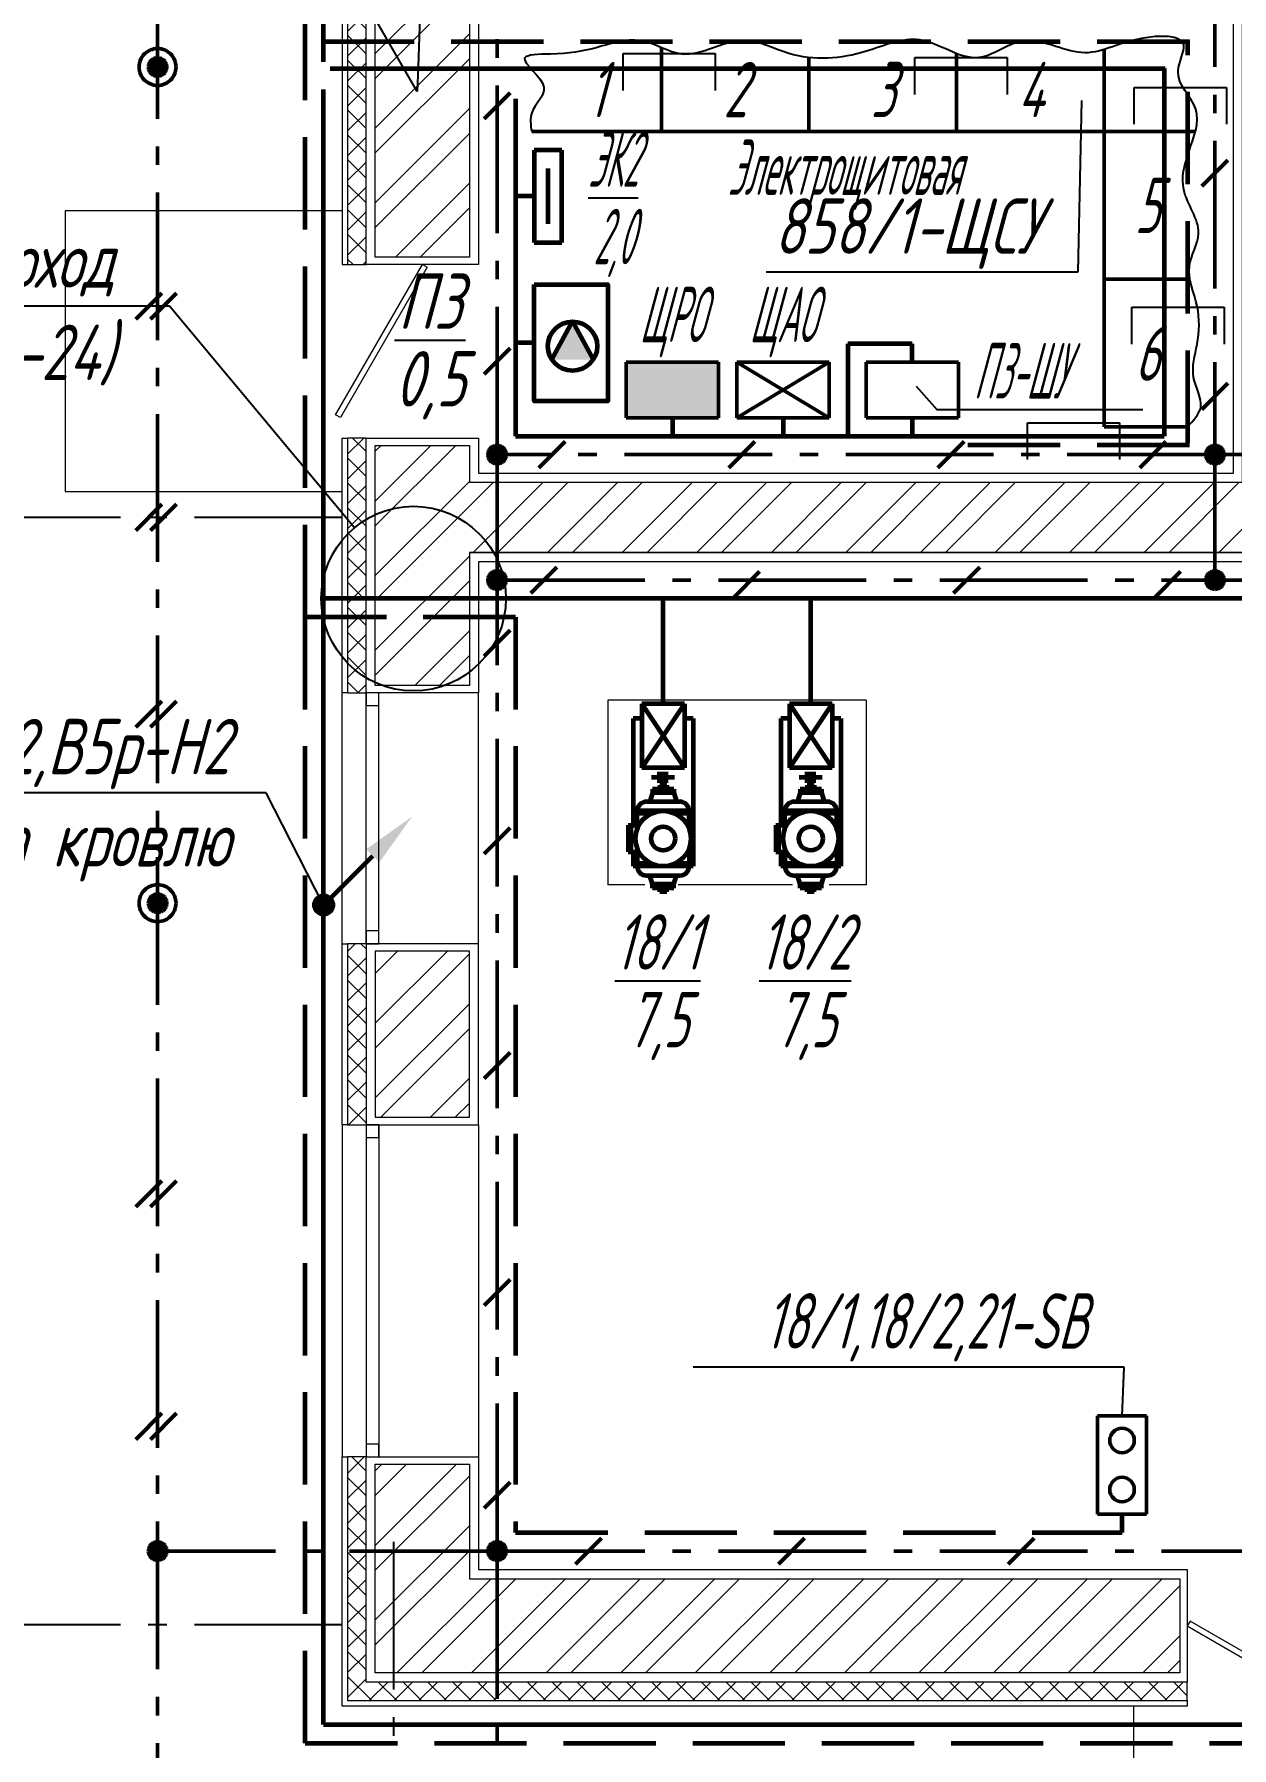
# Model space of a CAD drawing. Header units: millimetres. Extents: x -10490 to 5162, y -5053 to 76.
# Drawn here: x -4783.4 to -4718.5, y -95.2 to -2.4 of the extents above; entities that cross this region are included whole.
import ezdxf
from ezdxf import colors
from ezdxf.entities.mleader import LeaderData, LeaderLine
from ezdxf.math import Vec2, Vec3

# ---------------------------------------------------------------- set-up
doc = ezdxf.new("R2010")
doc.units = ezdxf.units.MM
doc.linetypes.add('gost5', pattern=[7, 5, -2, 0])
doc.linetypes.add('gost6', pattern=[12, 8, -1.5, 1, -1.5])
for name, color, linetype, lineweight in [('Заземление (Вновь)', 6, 'gost6', 50), ('КаБель контрольный (Вновь)', 142, 'gost5', 60), ('КаБель силовой (Вновь)', 1, 'Continuous', 60), ('Линия выноска', 137, 'Continuous', 25), ('Осевая', 4, 'gost6', 25), ('Рамка тонкая', 5, 'Continuous', 25), ('Строительный', 251, 'Continuous', 13), ('Текст', 2, 'Continuous', 25), ('Технологическое', 152, 'Continuous', 18), ('Щиты пульты (Вновь)', 5, 'Continuous', 50), ('Эл. аппараты (Вновь)', 93, 'Continuous', 50), ('ЭлектрооБорудование (Вновь)', 160, 'Continuous', 60)]:
    doc.layers.add(name, color=color, linetype=linetype, lineweight=lineweight)
doc.styles.add('SIMPLEX', font='simplex.shx', dxfattribs={"width": 0.7, "oblique": 15})
doc.styles.add('СИМПЛЕКС', font='simplex.shx', dxfattribs={"width": 0.7, "oblique": 15, "height": 500})
pattern_1 = [(45, (-11460.6037, 4490.7203), (-2.0205576, 2.0205576), []), (45, (-11459.2567, 4490.7203), (-2.0205576, 2.0205576), [])]
pattern_2 = [(45, (-11460.6037, 4490.7203), (-0.67351921, 0.67351921), []), (135, (-11460.6037, 4490.7203), (-0.67351921, -0.67351921), [])]

# ---------------------------------------------------------------- blocks, each defined once
blk = doc.blocks.new('_None')
blk = doc.blocks.new('_Oblique')
at = {"color": 0, "linetype": 'ByBlock', "lineweight": -2}
blk.add_line((-0.5, -0.5), (0.5, 0.5), dxfattribs=at)
blk = doc.blocks.new('_DotBlank')
at = {"color": 0, "linetype": 'ByBlock', "lineweight": -2}
blk.add_line((-0.5, 0), (-1, 0), dxfattribs=at)
blk.add_circle((0, 0), 0.5, dxfattribs=at)
blk = doc.blocks.new('A$C629C7F59')
at = {"layer": 'Эл. аппараты (Вновь)'}
for p, q in [((0, 8), (0, 0)), ((4, 8), (0, 8)), ((4, 0), (4, 8)), ((0, 0), (4, 0))]:
    blk.add_line(p, q, dxfattribs=at)
for centre in [(2, 6), (2, 2)]:
    blk.add_circle(centre, 1, dxfattribs=at)
blk = doc.blocks.new('A$C710D2D3C')
at = {"layer": 'Рамка тонкая'}
for p, q in [((0, 0), (0, 2)), ((0, 2), (5, 2)), ((5, 2), (5, 0))]:
    blk.add_line(p, q, dxfattribs=at)

msp = doc.modelspace()

# ---------------------------------------------------------------- hatches: boundary and pattern name
at = {"layer": 'Заземление (Вновь)'}
for points in [[(-4776.19156, -4.14683, 1), (-4777.19156, -4.14683, 1)], [(-4776.19156, -49.44683, 1), (-4777.19156, -49.44683, 1)]]:
    msp.add_hatch(color=256, dxfattribs=at).paths.add_polyline_path(points)
h = msp.add_hatch(color=256, dxfattribs=at)
h.paths.add_polyline_path([(-4758.79156, -25.14683, 0.41421356), (-4758.29156, -25.64683), (-4758.29156, -25.14683), (-4757.79156, -25.14683, 1)])
h.paths.add_polyline_path([(-4757.79156, -25.14683), (-4758.29156, -25.14683), (-4758.29156, -25.64683, 0.41421356)], flags=17)
h = msp.add_hatch(color=256, dxfattribs=at)
h.paths.add_polyline_path([(-4719.89156, -25.14683, 0.41421356), (-4719.39156, -25.64683), (-4719.39156, -25.14683), (-4718.89156, -25.14683, 1)])
h.paths.add_polyline_path([(-4718.89156, -25.14683), (-4719.39156, -25.14683), (-4719.39156, -25.64683, 0.41421356)], flags=17)
h = msp.add_hatch(color=256, dxfattribs=at)
h.paths.add_polyline_path([(-4758.79156, -31.94683, 0.41421356), (-4758.29156, -32.44683), (-4758.29156, -31.94683), (-4757.79156, -31.94683, 1)])
h.paths.add_polyline_path([(-4757.79156, -31.94683), (-4758.29156, -31.94683), (-4758.29156, -32.44683, 0.41421356)], flags=17)
h = msp.add_hatch(color=256, dxfattribs=at)
h.paths.add_polyline_path([(-4719.89156, -31.94683, 0.41421356), (-4719.39156, -32.44683), (-4719.39156, -31.94683), (-4718.89156, -31.94683, 1)])
h.paths.add_polyline_path([(-4718.89156, -31.94683), (-4719.39156, -31.94683), (-4719.39156, -32.44683, 0.41421356)], flags=17)
h = msp.add_hatch(color=256, dxfattribs=at)
h.paths.add_polyline_path([(-4777.19156, -84.54683, 0.41421356), (-4776.69156, -85.04683), (-4776.69156, -84.54683), (-4776.19156, -84.54683, 1)])
h.paths.add_polyline_path([(-4776.19156, -84.54683), (-4776.69156, -84.54683), (-4776.69156, -85.04683, 0.41421356)], flags=17)
h = msp.add_hatch(color=256, dxfattribs=at)
h.paths.add_polyline_path([(-4758.79156, -84.54683, 0.41421356), (-4758.29156, -85.04683), (-4758.29156, -84.54683), (-4757.79156, -84.54683, 1)])
h.paths.add_polyline_path([(-4757.79156, -84.54683), (-4758.29156, -84.54683), (-4758.29156, -85.04683, 0.41421356)], flags=17)
at = {"layer": 'КаБель силовой (Вновь)'}
msp.add_hatch(color=256, dxfattribs=at).paths.add_polyline_path([(-4767.19156, -49.54637, 1), (-4768.19156, -49.54637, 1)])
at = {"layer": 'Строительный', "ltscale": 100}
h = msp.add_hatch(dxfattribs=at)
h.set_pattern_fill('ANSI37', color=256, scale=0.3)
h.set_pattern_definition(pattern_2)
h.paths.add_polyline_path([(-4751.99156, 35.55317), (-4766.39156, 35.55317), (-4766.39156, -14.84683), (-4765.39156, -14.84683), (-4765.39156, 34.55317), (-4751.99156, 34.55317)])
h = msp.add_hatch(dxfattribs=at)
h.set_pattern_fill('ANSI32', color=256, scale=0.3)
h.set_pattern_definition(pattern_1)
h.paths.add_polyline_path([(-4629.69156, -26.64683), (-4715.39156, -26.64683), (-4715.39156, 28.95317), (-4708.89156, 28.95317), (-4708.89156, 34.05317), (-4725.99156, 34.05317), (-4725.99156, 28.95317), (-4717.89156, 28.95317), (-4717.89156, 2.35317), (-4756.89156, 2.35317), (-4756.89156, -0.14683), (-4717.89156, -0.14683), (-4717.89156, -26.64683), (-4759.79156, -26.64683), (-4759.79156, -24.64683), (-4764.89156, -24.64683), (-4764.89156, -37.64683), (-4759.79156, -37.64683), (-4759.79156, -30.44683), (-4688.79156, -30.44683), (-4688.79156, -86.04683), (-4710.79156, -86.04683), (-4710.79156, -91.14683), (-4674.79156, -91.14683), (-4674.79156, -86.04683), (-4686.29156, -86.04683), (-4686.29156, -30.44683), (-4629.69156, -30.44683)])
h = msp.add_hatch(dxfattribs=at)
h.set_pattern_fill('ANSI32', color=256, scale=0.3)
h.set_pattern_definition(pattern_1)
h.paths.add_polyline_path([(-4752.39156, 34.05317), (-4764.89156, 34.05317), (-4764.89156, -14.44683), (-4759.79156, -14.44683), (-4759.79156, -0.14683), (-4757.29156, -0.14683), (-4757.29156, 2.35317), (-4759.79156, 2.35317), (-4759.79156, 28.95317), (-4752.39156, 28.95317)])
h = msp.add_hatch(dxfattribs=at)
h.set_pattern_fill('ANSI37', color=256, scale=0.3)
h.set_pattern_definition(pattern_2)
h.paths.add_polyline_path([(-4765.39156, -24.24683), (-4766.39156, -24.24683), (-4766.39156, -38.04683), (-4765.39156, -38.04683)])
h = msp.add_hatch(dxfattribs=at)
h.set_pattern_fill('ANSI37', color=256, scale=0.3)
h.set_pattern_definition(pattern_2)
h.paths.add_polyline_path([(-4765.39156, -51.64683), (-4766.39156, -51.64683), (-4766.39156, -61.44683), (-4765.39156, -61.44683)])
h = msp.add_hatch(dxfattribs=at)
h.set_pattern_fill('ANSI32', color=256, scale=0.3)
h.set_pattern_definition(pattern_1)
h.paths.add_polyline_path([(-4759.79156, -52.04683), (-4764.89156, -52.04683), (-4764.89156, -61.04683), (-4759.79156, -61.04683)])
h = msp.add_hatch(dxfattribs=at)
h.set_pattern_fill('ANSI37', color=256, scale=0.3)
h.set_pattern_definition(pattern_2)
h.paths.add_polyline_path([(-4720.89156, -91.64683), (-4765.39156, -91.64683), (-4765.39156, -79.44683), (-4766.39156, -79.44683), (-4766.39156, -92.64683), (-4720.89156, -92.64683)])
h = msp.add_hatch(dxfattribs=at)
h.set_pattern_fill('ANSI32', color=256, scale=0.3)
h.set_pattern_definition(pattern_1)
h.paths.add_polyline_path([(-4721.29156, -86.04683), (-4759.79156, -86.04683), (-4759.79156, -79.84683), (-4764.89156, -79.84683), (-4764.89156, -91.14683), (-4721.29156, -91.14683)])
at = {"layer": 'Щиты пульты (Вновь)'}
msp.add_hatch(color=256, dxfattribs=at).paths.add_polyline_path([(-4746.29156, -20.14683), (-4751.29156, -20.14683), (-4751.29156, -23.14683), (-4746.29156, -23.14683)])
at = {"layer": 'ЭлектрооБорудование (Вновь)', "ltscale": 10}
msp.add_hatch(color=256, dxfattribs=at).paths.add_polyline_path([(-4754.20222, -17.93516), (-4753.08621, -19.99809), (-4755.31822, -19.99809)])

# ---------------------------------------------------------------- linework, layer by layer
at = {"layer": 'Заземление (Вновь)'}
for p, q in [((-4776.69156, -102.94683), (-4776.69156, 45.85317)), ((-4719.39156, 3.85317), (-4719.39156, -25.14683)), ((-4758.29156, -25.14683), (-4758.29156, -1.64683)), ((-4757.58445, -5.53952), (-4758.99866, -6.95374)), ((-4718.68445, -9.19438), (-4720.09866, -10.60859)), ((-4776.45892, -16.39812), (-4777.87314, -17.81233)), ((-4775.65892, -16.39812), (-4777.07314, -17.81233)), ((-4757.58445, -19.37517), (-4758.99866, -20.78938)), ((-4718.68445, -21.28129), (-4720.09866, -22.69551)), ((-4754.6106, -24.43973), (-4756.02481, -25.85394)), ((-4744.32019, -24.43973), (-4745.7344, -25.85394)), ((-4732.98587, -24.43973), (-4734.40008, -25.85394)), ((-4722.0491, -24.43973), (-4723.46331, -25.85394)), ((-4719.39156, -25.14683), (-4758.29156, -25.14683)), ((-4758.29156, -25.14683), (-4758.29156, -31.94683)), ((-4719.39156, -25.14683), (-4713.89156, -25.14683)), ((-4719.39156, -25.14683), (-4719.39156, -31.94683)), ((-4776.45892, -27.83973), (-4777.87314, -29.25394)), ((-4775.65892, -27.83973), (-4777.07314, -29.25394)), ((-4755.05806, -31.23973), (-4756.47228, -32.65394)), ((-4744.07163, -31.48376), (-4745.48584, -32.89798)), ((-4732.14061, -31.23973), (-4733.55482, -32.65394)), ((-4721.25374, -31.48376), (-4722.66796, -32.89798)), ((-4758.29156, -84.54683), (-4758.29156, -31.94683)), ((-4758.29156, -31.94683), (-4719.39156, -31.94683)), ((-4719.39156, -31.94683), (-4713.89156, -31.94683)), ((-4757.58445, -34.64806), (-4758.99866, -36.06227)), ((-4776.45892, -38.49444), (-4777.87314, -39.90865)), ((-4775.65892, -38.49444), (-4777.07314, -39.90865)), ((-4757.58445, -45.36618), (-4758.99866, -46.7804)), ((-4757.58445, -57.53973), (-4758.99866, -58.95394)), ((-4776.45892, -64.4867), (-4777.87314, -65.90092)), ((-4775.65892, -64.4867), (-4777.07314, -65.90092)), ((-4757.58445, -69.8282), (-4758.99866, -71.24242)), ((-4776.45892, -77.08244), (-4777.87314, -78.49665)), ((-4775.65892, -77.08244), (-4777.07314, -78.49665)), ((-4757.58445, -80.80983), (-4758.99866, -82.22404)), ((-4752.6263, -83.83973), (-4754.04051, -85.25394)), ((-4741.6364, -83.83973), (-4743.05062, -85.25394)), ((-4729.18429, -83.83973), (-4730.5985, -85.25394)), ((-4758.29156, -84.54683), (-4776.69156, -84.54683)), ((-4690.29156, -84.54683), (-4758.29156, -84.54683)), ((-4758.29156, -84.54683), (-4758.29156, -102.94683))]:
    msp.add_line(p, q, dxfattribs=at)
for centre, radius in [((-4776.69156, -4.14683), 1), ((-4776.69156, -4.14683), 0.5), ((-4758.29156, -25.14683), 0.5), ((-4719.39156, -25.14683), 0.5), ((-4758.29156, -31.94683), 0.5), ((-4719.39156, -31.94683), 0.5), ((-4776.69156, -49.44683), 1), ((-4776.69156, -49.44683), 0.5), ((-4776.69156, -84.54683), 0.5), ((-4758.29156, -84.54683), 0.5)]:
    msp.add_circle(centre, radius, dxfattribs=at)
at = {"layer": 'КаБель контрольный (Вновь)'}
for p, q in [((-4768.69156, -33.94683), (-4768.69156, 5.85317)), ((-4720.77899, -2.78472), (-4768.3369, -2.78472)), ((-4720.86718, -24.49816), (-4720.86718, -2.68714)), ((-4720.77899, -24.63845), (-4734.7314, -24.63845)), ((-4768.69156, -94.94683), (-4768.69156, -33.94683)), ((-4757.29156, -33.94683), (-4768.69156, -33.94683)), ((-4757.29156, -33.94683), (-4757.29156, -83.54683)), ((-4724.42721, -83.54683), (-4724.42721, -82.54683)), ((-4757.29156, -83.54683), (-4724.42721, -83.54683)), ((-4768.69156, -94.94683), (-4617.59156, -94.94683))]:
    msp.add_line(p, q, dxfattribs=at)
at = {"layer": 'КаБель силовой (Вновь)'}
for p, q in [((-4767.69156, -3.87201), (-4767.69156, 5.35317)), ((-4722.08975, -4.24868), (-4767.3369, -4.24868)), ((-4722.13814, -4.22556), (-4722.1364, -24.13845)), ((-4767.69156, -93.94683), (-4767.69156, -5.37201)), ((-4757.29156, -5.87201), (-4757.29156, -24.14683)), ((-4756.29156, -11.14683), (-4757.29156, -11.14683)), ((-4756.29156, -19.08414), (-4757.29156, -19.08414)), ((-4735.79156, -19.14683), (-4739.29156, -19.14683)), ((-4739.29156, -19.14683), (-4739.29156, -24.14683)), ((-4735.79156, -20.14683), (-4735.79156, -19.14683)), ((-4748.79156, -23.14683), (-4748.79156, -24.14683)), ((-4742.79156, -23.14683), (-4742.79156, -24.14683)), ((-4735.79156, -23.14683), (-4735.79156, -24.14683)), ((-4757.29156, -24.14683), (-4735.79156, -24.14683)), ((-4756.9369, -24.13845), (-4722.1364, -24.13845)), ((-4691.29156, -32.94683), (-4767.69156, -32.94683)), ((-4749.29156, -38.64155), (-4749.29156, -32.94683)), ((-4741.29156, -38.64155), (-4741.29156, -32.94683)), ((-4767.338, -49.19282), (-4765.01845, -46.87326)), ((-4767.69156, -93.94683), (-4624.39156, -93.94683))]:
    msp.add_line(p, q, dxfattribs=at)
msp.add_circle((-4767.69156, -49.54637), 0.5, dxfattribs=at)
msp.add_solid([(-4765.372, -46.51971), (-4764.6649, -47.22682), (-4762.89713, -44.75194)], dxfattribs=at)
at = {"layer": 'Осевая'}
for p, q in [((-4766.69156, -28.54645), (-4806.60673, -28.54645)), ((-4763.91077, -84.04834), (-4763.91077, -171.24689)), ((-4766.69156, -88.54645), (-4806.60673, -88.54645))]:
    msp.add_line(p, q, dxfattribs=at)
at = {"layer": 'Рамка тонкая'}
msp.add_spline([(-4720.89198, -23.64683), (-4720.16458, -22.57201), (-4720.5473, -20.96542), (-4720.35606, -19.16771), (-4720.35606, -17.10218), (-4720.77709, -14.92191), (-4720.27947, -13.16234), (-4721.08322, -10.79086), (-4720.81539, -8.76357), (-4720.43266, -6.43023), (-4721.3896, -4.3647), (-4721.08322, -2.94943), (-4723.38008, -2.60523), (-4726.63388, -3.37023), (-4729.84939, -2.75821), (-4732.18455, -3.63794), (-4735.39981, -2.68172), (-4738.27088, -3.29374), (-4742.48163, -3.40847), (-4744.96973, -2.71996), (-4748.26183, -3.44672), (-4750.52039, -2.71996), (-4752.9319, -3.10251), (-4755.42024, -3.44672), (-4756.79821, -3.67619), (-4755.76468, -5.24453), (-4756.41549, -6.62155), (-4756.41549, -7.64683)], degree=3, dxfattribs=at)
at = {"layer": 'Строительный', "ltscale": 0.2}
for p, q in [((-4759.79156, -26.64645), (-4718.54156, -26.64645)), ((-4759.79156, -30.44645), (-4630.04024, -30.44645))]:
    msp.add_line(p, q, dxfattribs=at)
at = {"layer": 'Строительный', "ltscale": 100}
for p, q in [((-4766.69156, -51.64683), (-4766.69156, -38.04683)), ((-4765.39156, -51.64683), (-4765.39156, -38.04683)), ((-4764.69156, -51.64683), (-4764.69156, -38.04683)), ((-4759.29156, -51.64683), (-4759.29156, -38.04683)), ((-4766.69156, -61.44683), (-4766.69156, -79.44683)), ((-4765.39156, -61.44683), (-4765.39156, -79.44683)), ((-4764.69156, -61.44683), (-4764.69156, -79.44683)), ((-4759.29156, -61.44683), (-4759.29156, -79.44683))]:
    msp.add_line(p, q, dxfattribs=at)
for points in [[(-4751.99156, 35.55317), (-4751.99156, 35.85317), (-4766.69156, 35.85317), (-4766.69156, -14.84683), (-4766.39156, -14.84683)], [(-4751.99156, 34.55317), (-4751.99156, 35.55317), (-4766.39156, 35.55317), (-4766.39156, -14.84683), (-4765.39156, -14.84683)], [(-4674.39156, -91.64683), (-4711.19156, -91.64683), (-4711.19156, -85.54683), (-4689.29156, -85.54683), (-4689.29156, -30.94683), (-4759.29156, -30.94683), (-4759.29156, -38.04683), (-4765.39156, -38.04683), (-4765.39156, -24.24683), (-4759.29156, -24.24683), (-4759.29156, -26.14683), (-4718.39156, -26.14683), (-4718.39156, -0.64683), (-4756.89156, -0.64683), (-4756.89156, 2.85317), (-4718.39156, 2.85317), (-4718.39156, 28.45317), (-4726.39156, 28.45317), (-4726.39156, 34.55317), (-4708.49156, 34.55317), (-4708.49156, 28.45317), (-4714.89156, 28.45317), (-4714.89156, -26.14683), (-4688.79156, -26.14683)], [(-4674.79156, -91.14683), (-4710.79156, -91.14683), (-4710.79156, -86.04683), (-4688.79156, -86.04683), (-4688.79156, -30.44683), (-4759.79156, -30.44683), (-4759.79156, -37.64683), (-4764.89156, -37.64683), (-4764.89156, -24.64683), (-4759.79156, -24.64683), (-4759.79156, -26.64683), (-4717.89156, -26.64683), (-4717.89156, -0.14683), (-4757.29156, -0.14683), (-4757.29156, 2.35317), (-4717.89156, 2.35317), (-4717.89156, 28.95317), (-4725.99156, 28.95317), (-4725.99156, 34.05317), (-4708.89156, 34.05317)], [(-4752.39156, 34.05317), (-4752.39156, 28.95317), (-4759.79156, 28.95317), (-4759.79156, 2.35317), (-4757.29156, 2.35317), (-4757.29156, -0.14683), (-4759.79156, -0.14683), (-4759.79156, -14.44683), (-4764.89156, -14.44683), (-4764.89156, 34.05317), (-4752.39156, 34.05317)], [(-4766.69156, -11.94683), (-4781.69156, -11.94683), (-4781.69156, -27.14683), (-4766.69156, -27.14683)], [(-4762.08175, -14.99683), (-4766.78175, -23.13747), (-4767.04156, -22.98747), (-4762.34156, -14.84683), (-4762.08175, -14.99683)], [(-4766.39156, -38.04683), (-4766.69156, -38.04683), (-4766.69156, -24.24683), (-4766.39156, -24.24683)], [(-4765.39156, -24.24683), (-4766.39156, -24.24683), (-4766.39156, -38.04683), (-4765.39156, -38.04683)], [(-4766.39156, -61.44683), (-4766.69156, -61.44683), (-4766.69156, -51.64683), (-4766.39156, -51.64683)], [(-4765.39156, -51.64683), (-4766.39156, -51.64683), (-4766.39156, -61.44683), (-4765.39156, -61.44683)], [(-4720.89156, -92.64683), (-4720.89156, -92.94683), (-4766.69156, -92.94683), (-4766.69156, -79.44683), (-4766.39156, -79.44683)], [(-4765.39156, -79.44683), (-4766.39156, -79.44683), (-4766.39156, -92.64683), (-4720.89156, -92.64683), (-4720.89156, -91.64683)], [(-4759.79156, -79.84683), (-4759.79156, -86.04683), (-4721.29156, -86.04683), (-4721.29156, -91.14683), (-4764.89156, -91.14683), (-4764.89156, -79.84683), (-4759.79156, -79.84683)], [(-4720.89156, -88.59683), (-4712.49111, -93.44683), (-4712.34111, -93.18702), (-4720.74156, -88.33702), (-4720.89156, -88.59683)], [(-4708.29156, -92.94683), (-4708.29156, -107.94683), (-4723.79156, -107.94683), (-4723.79156, -92.94683)]]:
    msp.add_lwpolyline(points, dxfattribs=at)
for points in [[(-4735.49863, 34.55317), (-4735.49863, 28.45317), (-4759.29156, 28.45317), (-4759.29156, 2.85317), (-4756.89156, 2.85317), (-4756.89156, -0.64683), (-4759.29156, -0.64683), (-4759.29156, -14.84683), (-4765.39156, -14.84683), (-4765.39156, 34.55317)], [(-4765.39156, -38.74683), (-4764.69156, -38.74683), (-4764.69156, -38.04683), (-4765.39156, -38.04683)], [(-4765.39156, -51.64683), (-4764.69156, -51.64683), (-4764.69156, -50.94683), (-4765.39156, -50.94683)], [(-4765.39156, -61.44683), (-4759.29156, -61.44683), (-4759.29156, -51.64683), (-4765.39156, -51.64683)], [(-4764.89156, -61.04683), (-4759.79156, -61.04683), (-4759.79156, -52.04683), (-4764.89156, -52.04683)], [(-4765.39156, -62.14683), (-4764.69156, -62.14683), (-4764.69156, -61.44683), (-4765.39156, -61.44683)], [(-4765.39156, -79.44683), (-4764.69156, -79.44683), (-4764.69156, -78.74683), (-4765.39156, -78.74683)], [(-4759.29156, -79.44683), (-4759.29156, -85.54683), (-4720.89156, -85.54683), (-4720.89156, -91.64683), (-4765.39156, -91.64683), (-4765.39156, -79.44683)]]:
    msp.add_lwpolyline(points, close=True, dxfattribs=at)
at = {"layer": 'Технологическое', "ltscale": 10}
for p, q in [((-4744.29156, -38.44645), (-4752.29156, -38.44645)), ((-4752.29156, -38.44645), (-4752.29156, -48.44645)), ((-4738.29156, -38.44645), (-4744.29156, -38.44645)), ((-4738.29156, -38.44645), (-4738.29156, -48.44645)), ((-4750.28572, -48.44645), (-4752.29156, -48.44645)), ((-4744.29156, -48.44645), (-4748.47699, -48.44645)), ((-4742.28572, -48.44645), (-4744.29156, -48.44645)), ((-4738.29156, -48.44645), (-4740.30112, -48.44645))]:
    msp.add_line(p, q, dxfattribs=at)
at = {"layer": 'Щиты пульты (Вновь)'}
for p, q in [((-4749.39156, -3.09718), (-4749.39156, -7.64683)), ((-4741.39156, -3.631), (-4741.39156, -7.64683)), ((-4733.39156, -3.41966), (-4733.39156, -7.64683)), ((-4725.39156, -3.19471), (-4725.39156, -7.64683)), ((-4749.39156, -7.64683), (-4756.41549, -7.64683)), ((-4741.39156, -7.64683), (-4749.39156, -7.64683)), ((-4733.39156, -7.64683), (-4741.39156, -7.64683)), ((-4725.39156, -7.64683), (-4733.39156, -7.64683)), ((-4725.39156, -7.64683), (-4720.45318, -7.64683)), ((-4725.39156, -15.64683), (-4725.39156, -7.64683)), ((-4720.74706, -15.64683), (-4725.39156, -15.64683)), ((-4725.39156, -23.64683), (-4725.39156, -15.64683)), ((-4751.29156, -20.14683), (-4751.29156, -23.14683)), ((-4746.29156, -20.14683), (-4751.29156, -20.14683)), ((-4746.29156, -23.14683), (-4746.29156, -20.14683)), ((-4745.29156, -20.14683), (-4745.29156, -23.14683)), ((-4740.29156, -20.14683), (-4745.29156, -20.14683)), ((-4745.29156, -20.14683), (-4740.29156, -23.14683)), ((-4745.29156, -23.14683), (-4740.29156, -20.14683)), ((-4740.29156, -23.14683), (-4740.29156, -20.14683)), ((-4738.29156, -20.14683), (-4738.29156, -23.14683)), ((-4733.29156, -20.14683), (-4738.29156, -20.14683)), ((-4733.29156, -23.14683), (-4733.29156, -20.14683)), ((-4751.29156, -23.14683), (-4746.29156, -23.14683)), ((-4745.29156, -23.14683), (-4740.29156, -23.14683)), ((-4738.29156, -23.14683), (-4733.29156, -23.14683)), ((-4720.89198, -23.64683), (-4725.39156, -23.64683))]:
    msp.add_line(p, q, dxfattribs=at)
at = {"layer": 'ЭлектрооБорудование (Вновь)', "ltscale": 10}
for p, q in [((-4754.79156, -8.64683), (-4756.29156, -8.64683)), ((-4756.29156, -8.64683), (-4756.29156, -13.64683)), ((-4754.79156, -13.64683), (-4754.79156, -8.64683)), ((-4755.54156, -9.64683), (-4755.54156, -12.64683)), ((-4756.29156, -13.64683), (-4754.79156, -13.64683)), ((-4755.31822, -19.99809), (-4754.20222, -17.93516)), ((-4754.20222, -17.93516), (-4753.08621, -19.99809)), ((-4748.13112, -38.64155), (-4750.45199, -38.64155)), ((-4748.13112, -38.64155), (-4750.45199, -42.12242)), ((-4750.45199, -38.64155), (-4748.13112, -42.12242)), ((-4750.45199, -38.64155), (-4750.45199, -42.12242)), ((-4748.13112, -38.64155), (-4748.13112, -42.12242)), ((-4740.13112, -38.64155), (-4742.45199, -38.64155)), ((-4740.13112, -38.64155), (-4742.45199, -42.12242)), ((-4742.45199, -38.64155), (-4740.13112, -42.12242)), ((-4742.45199, -38.64155), (-4742.45199, -42.12242)), ((-4740.13112, -38.64155), (-4740.13112, -42.12242)), ((-4750.45199, -39.44645), (-4750.91156, -39.44645)), ((-4750.91156, -39.44645), (-4750.91156, -45.22145)), ((-4747.67156, -39.44645), (-4748.13112, -39.44645)), ((-4747.67156, -39.44645), (-4747.67156, -47.44645)), ((-4742.45199, -39.44645), (-4742.91156, -39.44645)), ((-4742.91156, -39.44645), (-4742.91156, -45.22145)), ((-4739.67156, -39.44645), (-4740.13112, -39.44645)), ((-4739.67156, -39.44645), (-4739.67156, -47.44645)), ((-4748.13112, -42.12242), (-4750.45199, -42.12242)), ((-4748.67326, -42.63796), (-4749.91659, -42.63796)), ((-4749.02432, -42.4627), (-4749.60942, -42.4627)), ((-4740.13112, -42.12242), (-4742.45199, -42.12242)), ((-4740.67326, -42.63796), (-4741.91659, -42.63796)), ((-4741.02432, -42.4627), (-4741.60942, -42.4627)), ((-4749.86289, -43.4768), (-4750.00644, -43.94645)), ((-4748.72022, -43.26444), (-4749.86289, -43.26444)), ((-4749.86289, -43.26444), (-4749.86289, -43.4768)), ((-4748.72022, -43.34074), (-4749.86289, -43.34074)), ((-4748.72022, -43.4768), (-4749.86289, -43.4768)), ((-4749.02432, -42.81321), (-4749.60942, -42.81321)), ((-4749.10235, -43.05965), (-4749.48077, -43.05965)), ((-4749.48077, -43.05965), (-4749.48077, -43.26444)), ((-4749.10235, -43.05965), (-4749.10235, -43.26444)), ((-4748.72022, -43.26444), (-4748.72022, -43.4768)), ((-4748.72022, -43.4768), (-4748.57667, -43.94645)), ((-4741.86289, -43.4768), (-4742.00644, -43.94645)), ((-4740.72022, -43.26444), (-4741.86289, -43.26444)), ((-4741.86289, -43.26444), (-4741.86289, -43.4768)), ((-4740.72022, -43.34074), (-4741.86289, -43.34074)), ((-4740.72022, -43.4768), (-4741.86289, -43.4768)), ((-4741.02432, -42.81321), (-4741.60942, -42.81321)), ((-4741.10235, -43.05965), (-4741.48077, -43.05965)), ((-4741.48077, -43.05965), (-4741.48077, -43.26444)), ((-4741.10235, -43.05965), (-4741.10235, -43.26444)), ((-4740.72022, -43.26444), (-4740.72022, -43.4768)), ((-4740.72022, -43.4768), (-4740.57667, -43.94645)), ((-4747.79156, -44.44645), (-4750.79156, -44.44645)), ((-4750.19709, -43.94645), (-4748.3717, -43.94645)), ((-4739.79156, -44.44645), (-4742.79156, -44.44645)), ((-4742.19709, -43.94645), (-4740.3717, -43.94645)), ((-4751.19156, -45.22145), (-4751.19156, -46.67145)), ((-4751.19156, -45.22145), (-4750.69772, -45.22145)), ((-4751.04156, -45.22145), (-4751.04156, -46.67145)), ((-4749.94539, -44.59645), (-4750.79156, -44.59645)), ((-4750.69709, -45.42256), (-4750.69709, -44.59645)), ((-4747.79156, -44.59645), (-4748.63772, -44.59645)), ((-4747.88602, -45.42256), (-4747.88602, -44.59645)), ((-4743.19156, -45.22145), (-4743.19156, -46.67145)), ((-4743.19156, -45.22145), (-4742.69772, -45.22145)), ((-4743.04156, -45.22145), (-4743.04156, -46.67145)), ((-4741.94539, -44.59645), (-4742.79156, -44.59645)), ((-4742.69709, -45.42256), (-4742.69709, -44.59645)), ((-4739.79156, -44.59645), (-4740.63772, -44.59645)), ((-4739.88602, -45.42256), (-4739.88602, -44.59645)), ((-4751.19156, -46.67145), (-4750.69772, -46.67145)), ((-4750.91156, -46.67145), (-4750.91156, -47.44645)), ((-4750.69709, -46.47034), (-4750.69709, -47.29645)), ((-4749.94539, -47.29645), (-4750.69709, -47.29645)), ((-4747.88602, -47.29645), (-4748.63772, -47.29645)), ((-4747.88602, -46.47034), (-4747.88602, -47.29645)), ((-4743.19156, -46.67145), (-4742.69772, -46.67145)), ((-4742.91156, -46.67145), (-4742.91156, -47.44645)), ((-4742.69709, -46.47034), (-4742.69709, -47.29645)), ((-4741.94539, -47.29645), (-4742.69709, -47.29645)), ((-4739.88602, -47.29645), (-4740.63772, -47.29645)), ((-4739.88602, -46.47034), (-4739.88602, -47.29645)), ((-4747.67156, -47.44645), (-4750.91156, -47.44645)), ((-4750.19709, -47.94645), (-4748.3717, -47.94645)), ((-4749.86289, -48.4161), (-4750.00644, -47.94645)), ((-4748.72022, -48.4161), (-4748.57667, -47.94645)), ((-4739.67156, -47.44645), (-4742.91156, -47.44645)), ((-4742.19709, -47.94645), (-4740.3717, -47.94645)), ((-4741.86289, -48.4161), (-4742.00644, -47.94645)), ((-4740.72022, -48.4161), (-4740.57667, -47.94645)), ((-4748.72022, -48.4161), (-4749.86289, -48.4161)), ((-4749.86289, -48.62847), (-4749.86289, -48.4161)), ((-4748.72022, -48.55216), (-4749.86289, -48.55216)), ((-4748.72022, -48.62847), (-4749.86289, -48.62847)), ((-4749.48077, -48.83325), (-4749.48077, -48.62847)), ((-4749.10235, -48.83325), (-4749.48077, -48.83325)), ((-4749.10235, -48.83325), (-4749.10235, -48.62847)), ((-4748.72022, -48.62847), (-4748.72022, -48.4161)), ((-4740.72022, -48.4161), (-4741.86289, -48.4161)), ((-4741.86289, -48.62847), (-4741.86289, -48.4161)), ((-4740.72022, -48.55216), (-4741.86289, -48.55216)), ((-4740.72022, -48.62847), (-4741.86289, -48.62847)), ((-4741.48077, -48.83325), (-4741.48077, -48.62847)), ((-4741.10235, -48.83325), (-4741.48077, -48.83325)), ((-4741.10235, -48.83325), (-4741.10235, -48.62847)), ((-4740.72022, -48.62847), (-4740.72022, -48.4161))]:
    msp.add_line(p, q, dxfattribs=at)
msp.add_lwpolyline([(-4756.29156, -15.92146), (-4752.29156, -15.92146), (-4752.29156, -22.24683), (-4756.29156, -22.24683)], close=True, dxfattribs=at)
for centre, radius in [((-4754.20222, -19.26849), 1.33333), ((-4749.29156, -45.94645), 1.5), ((-4741.29156, -45.94645), 1.5), ((-4749.29156, -45.94645), 0.65), ((-4741.29156, -45.94645), 0.65)]:
    msp.add_circle(centre, radius, dxfattribs=at)
for centre, start, end in [((-4750.19709, -44.44645), 90, 180), ((-4748.38602, -44.44645), 0, 90), ((-4742.19709, -44.44645), 90, 180), ((-4740.38602, -44.44645), 0, 90), ((-4750.19709, -47.44645), 180, 270), ((-4748.38602, -47.44645), 270, 0), ((-4742.19709, -47.44645), 180, 270), ((-4740.38602, -47.44645), 270, 0)]:
    msp.add_arc(centre, 0.5, start, end, dxfattribs=at)

# ---------------------------------------------------------------- block references
at = {"xscale": 0.6655000000000002, "yscale": 0.6655000000000002, "zscale": 0.6655000000000002}
msp.add_blockref('A$C629C7F59', (-4725.75826, -82.54683), dxfattribs=at)
at = {"layer": 'КаБель силовой (Вновь)', "lineweight": 25}
for p in [(-4751.46798, -5.41831), (-4735.65719, -5.63077), (-4723.76067, -7.25092), (-4723.88773, -19.15875), (-4729.55567, -25.41755)]:
    msp.add_blockref('A$C710D2D3C', p, dxfattribs=at)

# ---------------------------------------------------------------- texts
at = {"layer": 'Текст', "char_height": 3, "attachment_point": 5, "style": 'SIMPLEX'}
for s, insert, width in [('{\\W0.6;1}', (-4752.90352, -5.37201), 7.0239295), ('{\\W0.6;2}', (-4745.39156, -5.37201), 8), ('{\\W0.6;3}', (-4737.39156, -5.37201), 8), ('{\\W0.6;4}', (-4729.39156, -5.37201), 8), ('\\A1;{\\W0.4;\\SЭК2/2,0;}', (-4752.00429, -11.23062), 5.6507904), ('{\\W0.4;Электрощитовая}', (-4739.49022, -9.98259), 31.0239295), ('{\\W0.6;5}', (-4723.06931, -11.64683), 4.6444993), ('\\A1;\\SП3/0,5;', (-4761.92513, -18.93874), 5.6507904), ('{\\W0.4;ЩРО}', (-4748.82418, -17.96404), 31.0239295), ('{\\W0.4;ЩАО}', (-4742.82418, -17.96404), 31.0239295), ('{\\W0.6;6}', (-4723.06931, -19.64683), 4.6444993), ('\\A1;{\\W0.6;\\S18\\/1/7,5;}', (-4749.59013, -53.65282), 5.6507904), ('\\A1;{\\W0.6;\\S18\\/2/7,5;}', (-4741.59013, -53.65282), 5.6507904)]:
    msp.add_mtext(s, dxfattribs=dict(at, insert=insert, width=width))

# ---------------------------------------------------------------- leaders
at = {"layer": 'Линия выноска'}
ml = msp.add_multileader_mtext('Standard', dxfattribs=at)
ml.set_content('Кабельные проходы\\P(типовая серия 3.402-24)', color=2, style='SIMPLEX')
ml.set_leader_properties()
ml.set_arrow_properties(name='DOTBLANK')
ml.build(insert=Vec2(0, 0))
ml.multileader.update_dxf_attribs({"text_left_attachment_type": 6, "text_right_attachment_type": 6, "dogleg_length": 1, "arrow_head_size": 10})
ctx = ml.context
ctx.base_point, ctx.char_height, ctx.arrow_head_size, ctx.plane_origin = Vec3(-4826.83225, 19.49942), 3, 10, Vec3(-4832.42003, -144.64395)
ctx.left_attachment, ctx.right_attachment, ctx.text_align_type = 6, 6, 2
notes = []
notes.append((ctx, [(0, (1, 1, 0), (-4776.99635, 19.49942), (-1, 0), 1, [(1, [(-4762.22632, 5.85317), (-4762.62338, -5.46637)], 0, [])])]))
ctx.mtext.insert, ctx.mtext.alignment, ctx.mtext.flow_direction = Vec3(-4779.99635, 23.49942), 3, 5
ml = msp.add_multileader_mtext('Standard', dxfattribs=at)
ml.set_content('858/1-ЩСУ', color=2, style='СИМПЛЕКС')
ml.set_leader_properties()
ml.set_arrow_properties(name='NONE')
ml.build(insert=Vec2(0, 0))
ml.multileader.update_dxf_attribs({"text_left_attachment_type": 6, "text_right_attachment_type": 6, "dogleg_length": 0, "arrow_head_size": 2})
ctx = ml.context
ctx.base_point, ctx.char_height, ctx.arrow_head_size, ctx.plane_origin = Vec3(-4750.27285, -15.26652), 3, 2, Vec3(-4726.35125, -17.78561)
ctx.left_attachment, ctx.right_attachment, ctx.text_align_type = 6, 6, 2
notes.append((ctx, [(1, (1, 1, 0), (-4726.82212, -15.26652), (-1, 0), 0, [(0, [(-4726.62289, -5.96364)], 0, [])])]))
ctx.mtext.insert, ctx.mtext.alignment, ctx.mtext.flow_direction = Vec3(-4728.82212, -11.26652), 3, 5
ml = msp.add_multileader_mtext('Standard', dxfattribs=at)
ml.set_content('Кабельный проход\\P(типовая серия 3.402-24)', color=2, style='SIMPLEX')
ml.set_leader_properties()
ml.set_arrow_properties(name='DOTBLANK')
ml.build(insert=Vec2(0, 0))
ml.multileader.update_dxf_attribs({"text_left_attachment_type": 6, "text_right_attachment_type": 6, "dogleg_length": 1, "arrow_head_size": 10})
ctx = ml.context
ctx.base_point, ctx.char_height, ctx.arrow_head_size, ctx.plane_origin = Vec3(-4825.8847, -17.10523), 3, 10, Vec3(-4833.90894, -178.20276)
ctx.left_attachment, ctx.right_attachment, ctx.text_align_type = 6, 6, 2
notes.append((ctx, [(0, (1, 1, 0), (-4776.0488, -17.10523), (-1, 0), 1, [(0, [(-4762.81882, -32.94683)], 0, [])])]))
ctx.mtext.insert, ctx.mtext.alignment, ctx.mtext.flow_direction = Vec3(-4779.0488, -13.10523), 3, 5
ml = msp.add_multileader_mtext('Standard', dxfattribs=at)
ml.set_content('{\\W0.4;П3-ШУ}', color=2, style='СИМПЛЕКС')
ml.set_leader_properties()
ml.set_arrow_properties(name='NONE')
ml.build(insert=Vec2(0, 0))
ml.multileader.update_dxf_attribs({"text_left_attachment_type": 6, "text_right_attachment_type": 6, "dogleg_length": 0, "arrow_head_size": 2})
ctx = ml.context
ctx.base_point, ctx.char_height, ctx.arrow_head_size, ctx.plane_origin = Vec3(-4734.46128, -22.7101), 3, 2, Vec3(-4728.48278, -38.53892)
ctx.left_attachment, ctx.right_attachment = 6, 6
notes.append((ctx, [(0, (1, 1, 0), (-4734.46128, -22.7101), (1, 0), 0, [(0, [(-4735.58737, -21.43761)], 0, [])])]))
ctx.mtext.insert, ctx.mtext.flow_direction = Vec3(-4732.46128, -19.1101), 5
ml = msp.add_multileader_mtext('Standard', dxfattribs=at)
ml.set_content('В4-Н2,В4р-Н2,В5-Н2,В5р-Н2\\Pна кровлю', color=2, style='СИМПЛЕКС')
ml.set_leader_properties()
ml.set_arrow_properties(name='NONE')
ml.build(insert=Vec2(0, 0))
ml.multileader.update_dxf_attribs({"text_left_attachment_type": 6, "text_right_attachment_type": 6, "dogleg_length": 0, "arrow_head_size": 2})
ctx = ml.context
ctx.base_point, ctx.char_height, ctx.arrow_head_size, ctx.plane_origin = Vec3(-4825.14914, -43.46024), 3, 2, Vec3(-4725.53785, -57.70336)
ctx.left_attachment, ctx.right_attachment, ctx.text_align_type = 6, 6, 2
notes.append((ctx, [(1, (1, 1, 0), (-4770.7984, -43.46024), (-1, 0), 0, [(0, [(-4767.69156, -49.54637)], 0, [])])]))
ctx.mtext.insert, ctx.mtext.alignment, ctx.mtext.flow_direction = Vec3(-4772.7984, -39.46024), 3, 5
ml = msp.add_multileader_mtext('Standard', dxfattribs=at)
ml.set_content('{\\W0.6;18/1,18/2,21-SB}', color=2, style='СИМПЛЕКС')
ml.set_leader_properties()
ml.set_arrow_properties(name='NONE')
ml.build(insert=Vec2(0, 0))
ml.multileader.update_dxf_attribs({"text_left_attachment_type": 6, "text_right_attachment_type": 6, "dogleg_length": 0, "arrow_head_size": 2})
ctx = ml.context
ctx.base_point, ctx.char_height, ctx.arrow_head_size, ctx.plane_origin = Vec3(-4751.51171, -74.57938), 3, 2, Vec3(-4719.56317, -101.56492)
ctx.left_attachment, ctx.right_attachment, ctx.text_align_type = 6, 6, 2
notes.append((ctx, [(1, (1, 1, 0), (-4724.31812, -74.57938), (-1, 0), 0, [(0, [(-4724.42721, -77.22283)], 0, [])])]))
ctx.mtext.insert, ctx.mtext.alignment, ctx.mtext.flow_direction = Vec3(-4726.31812, -70.57938), 3, 5
ml = msp.add_multileader_mtext('Standard', dxfattribs=at)
ml.set_content('\\pxsm0.75;35-Н1\\PВ1,В2,В3,В4,В5,В6,ЭВ1,ЭВ2-К1\\PВ1р,В2р,В3р,В4р,В5р,В6р-К1\\Pв лотке 100х200мм', color=2, style='СИМПЛЕКС')
ml.set_leader_properties()
ml.set_arrow_properties(name='OBLIQUE')
ml.build(insert=Vec2(0, 0))
ml.multileader.update_dxf_attribs({"text_left_attachment_type": 6, "text_right_attachment_type": 6, "dogleg_length": 0, "arrow_head_size": 2})
ctx = ml.context
ctx.base_point, ctx.char_height, ctx.arrow_head_size, ctx.plane_origin = Vec3(-4757.03692, -112.35747), 3, 2, Vec3(-4647.79299, -124.06515)
ctx.left_attachment, ctx.right_attachment, ctx.text_align_type = 6, 6, 2
notes.append((ctx, [(1, (1, 1, 0), (-4703.93307, -112.35747), (-1, 0), 0, [(1, [(-4691.76725, -93.94683), (-4688.0052, -94.94683)], 0, [])])]))
ctx.mtext.insert, ctx.mtext.alignment, ctx.mtext.flow_direction = Vec3(-4705.93307, -108.75747), 3, 5
for ctx, leaders in notes:
    for number, flags, end, landing, length, lines in leaders:
        leader = LeaderData()
        leader.index, (leader.has_last_leader_line, leader.has_dogleg_vector, leader.attachment_direction) = number, flags
        leader.last_leader_point, leader.dogleg_vector, leader.dogleg_length = Vec3(end), Vec3(landing), length
        for number, points, colour, breaks in lines:
            line = LeaderLine()
            line.index, line.vertices, line.color, line.breaks = number, Vec3.list(points), colors.encode_raw_color(colour), breaks
            leader.lines.append(line)
        ctx.leaders.append(leader)

doc.saveas('drawing.dxf')
